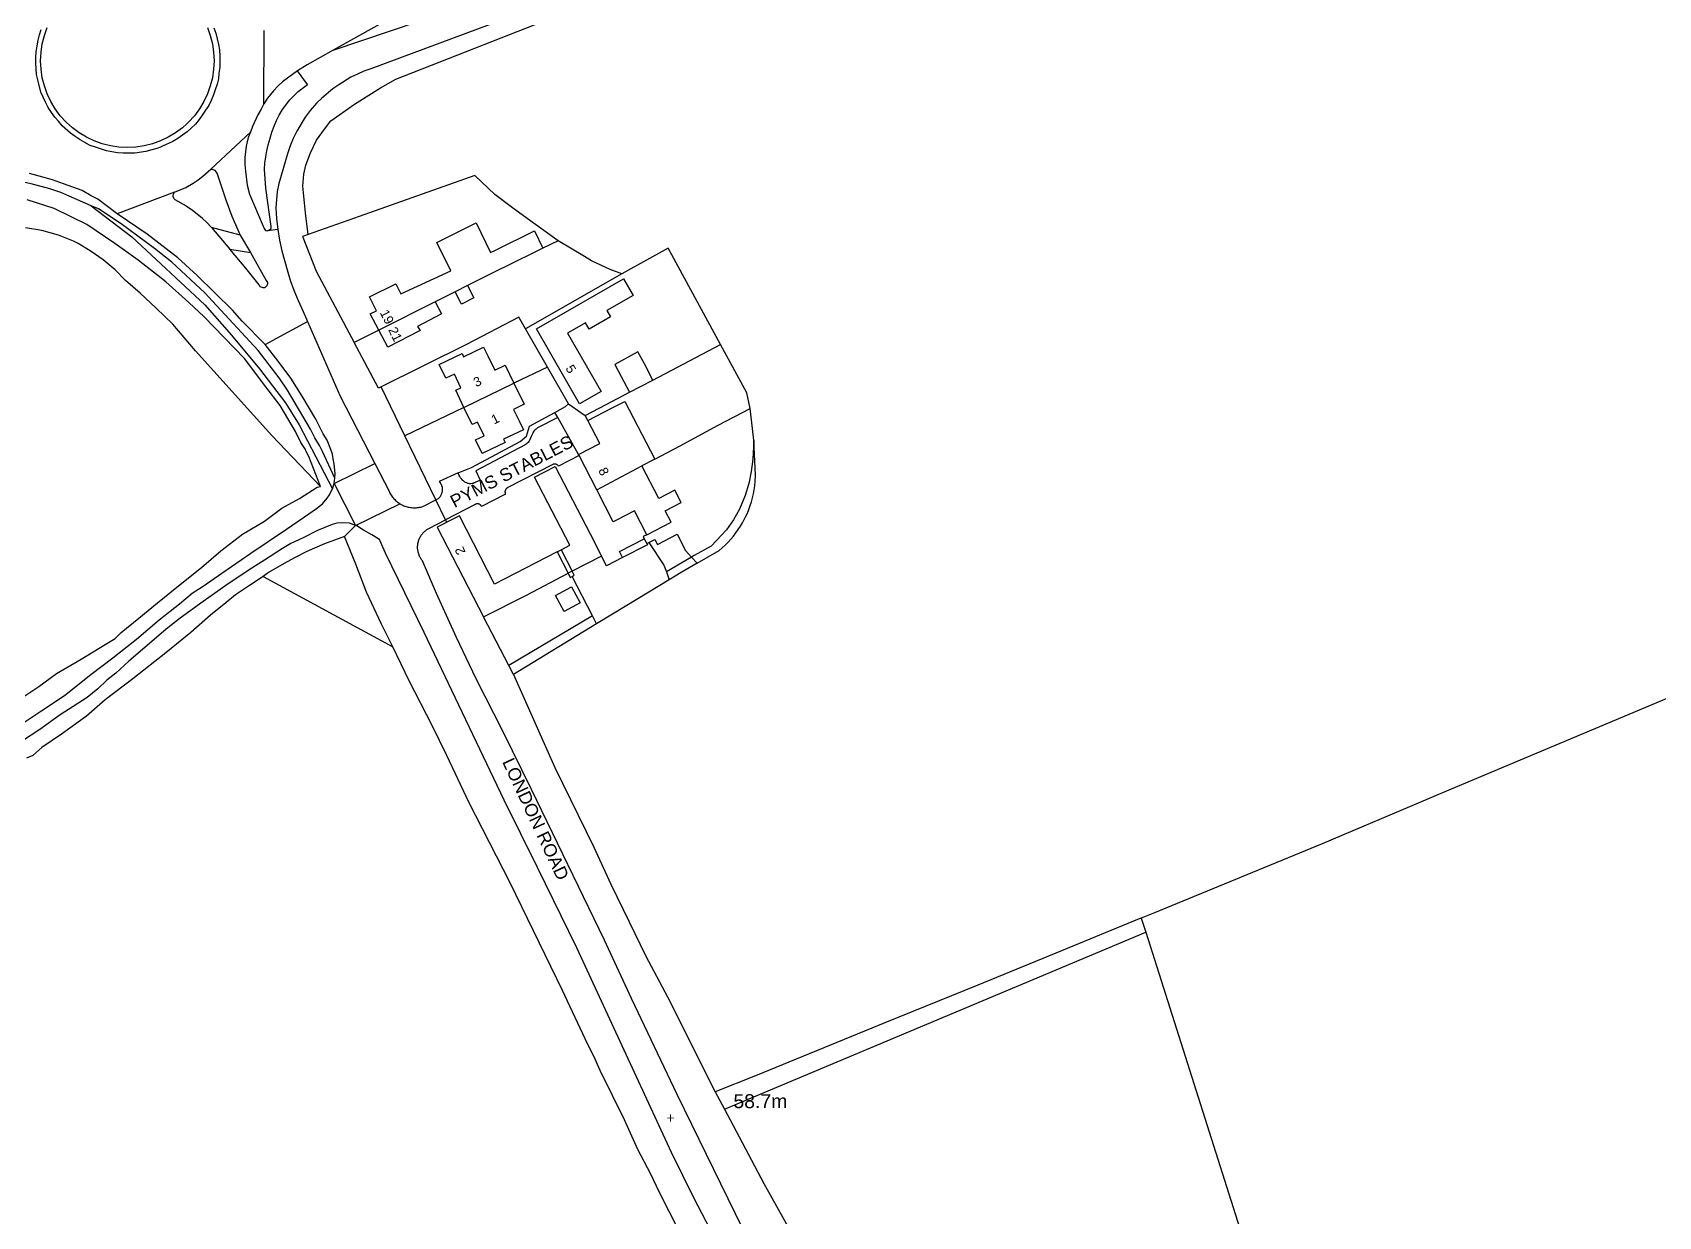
# Model space of a CAD drawing. Header units: millimetres. Extents: x 111502 to 977541, y 8702 to 1044108.
# Drawn here: x 974914.4 to 975265.7, y 478077.8 to 478333.6 of the extents above; entities that cross this region are included whole.
import ezdxf

# ---------------------------------------------------------------- set-up
doc = ezdxf.new("R2010")
doc.units = ezdxf.units.MM
doc.header["$LTSCALE"] = 0.25
doc.layers.add('X HVSS Site Background', color=8, linetype='Continuous')
doc.styles.add('OS Master Map$1$Standard', font='txt')

# ---------------------------------------------------------------- blocks, each defined once
blk = doc.blocks.new('OS Master Map$1$OSS15')
at = {"color": 8, "true_color": 0x707070, "const_width": 0.174, "flags": 128}
for points in [[(-0.775, 0), (0.775, 0)], [(0, -0.775), (0, 0.775)]]:
    blk.add_lwpolyline(points, dxfattribs=at)
blk = doc.blocks.new('OS MAP')
at = {"layer": 'X HVSS Site Background', "flags": 128}
for points in [[(488755.8, 242831.31), (488755.2, 242835.99), (488755.2, 242835.99), (488754.6, 242841.79), (488754.6, 242841.79), (488754.8, 242844.39), (488754.8, 242844.39), (488755.3, 242846.29), (488755.3, 242846.29), (488756.3, 242848.99), (488756.3, 242848.99), (488757.6, 242851.69), (488757.6, 242851.69), (488759.3, 242854.09), (488759.3, 242854.09), (488760.7, 242855.89), (488760.7, 242855.89), (488765.8, 242859.49), (488765.8, 242859.49), (488771.4, 242862.99), (488771.4, 242862.99), (488774.7, 242864.89), (488774.7, 242864.89), (488812.5, 242879.7)], [(488817.05, 242897.67), (488815.44, 242897.73), (488815.44, 242897.73), (488813.6, 242897.66), (488813.6, 242897.66), (488811.57, 242897.43), (488811.57, 242897.43), (488809.57, 242897.05), (488809.57, 242897.05), (488807.6, 242896.51), (488807.6, 242896.51), (488805.68, 242895.82), (488805.68, 242895.82), (488803.83, 242894.98), (488803.83, 242894.98), (488802.04, 242894), (488802.04, 242894), (488761.15, 242871.15)], [(488697.1, 242865.9), (488697, 242867.1), (488697, 242867.1), (488696.9, 242868.4), (488696.9, 242868.4), (488696.9, 242869.6), (488696.9, 242869.6), (488697, 242870.8), (488697, 242870.8), (488697.2, 242872.1), (488697.2, 242872.1), (488697.4, 242873.3), (488697.4, 242873.3), (488697.7, 242874.5), (488697.7, 242874.5), (488698.1, 242875.6)], [(488735.4, 242876), (488735.8, 242874.8), (488735.8, 242874.8), (488736.4, 242872.4), (488736.4, 242872.4), (488736.6, 242871.2), (488736.6, 242871.2), (488736.7, 242869.9), (488736.7, 242869.9), (488736.7, 242867.5), (488736.7, 242867.5), (488736.5, 242866.2), (488736.5, 242866.2), (488736.4, 242865), (488736.4, 242865), (488736.1, 242863.8), (488736.1, 242863.8), (488735.7, 242862.6), (488735.7, 242862.6), (488735.3, 242861.5), (488735.3, 242861.5), (488734.8, 242860.3), (488734.8, 242860.3), (488734.3, 242859.2), (488734.3, 242859.2), (488733.6, 242858.2), (488733.6, 242858.2), (488732.9, 242857.1), (488732.9, 242857.1), (488732.2, 242856.2), (488732.2, 242856.2), (488731.4, 242855.2), (488731.4, 242855.2), (488730.5, 242854.3), (488730.5, 242854.3), (488729.6, 242853.5), (488729.6, 242853.5), (488727.6, 242852.1), (488727.6, 242852.1), (488726.5, 242851.4), (488726.5, 242851.4), (488724.3, 242850.4), (488724.3, 242850.4), (488723.88, 242850.22), (488723.88, 242850.22), (488723.1, 242849.9), (488723.1, 242849.9), (488722, 242849.6), (488722, 242849.6), (488720.7, 242849.3), (488720.7, 242849.3), (488718.3, 242848.9), (488718.3, 242848.9), (488715.8, 242848.9), (488715.8, 242848.9), (488714.6, 242849), (488714.6, 242849), (488713.37, 242849.21), (488713.37, 242849.21), (488712.2, 242849.4), (488712.2, 242849.4), (488709.8, 242850.2), (488709.8, 242850.2), (488708.7, 242850.6), (488708.7, 242850.6), (488707.71, 242851.1), (488707.71, 242851.1), (488707.5, 242851.2), (488707.5, 242851.2), (488706.5, 242851.8), (488706.5, 242851.8), (488705.4, 242852.5), (488705.4, 242852.5), (488704.4, 242853.2), (488704.4, 242853.2), (488702.6, 242854.8), (488702.6, 242854.8), (488701.8, 242855.8), (488701.8, 242855.8), (488701, 242856.7), (488701, 242856.7), (488700.3, 242857.7), (488700.3, 242857.7), (488699.75, 242858.57), (488699.75, 242858.57), (488699.6, 242858.8), (488699.6, 242858.8), (488699, 242859.9), (488699, 242859.9), (488698, 242862.1), (488698, 242862.1), (488697.4, 242864.5), (488697.4, 242864.5), (488697.1, 242865.9)], [(488734.01, 242876.04), (488734.63, 242874.31), (488734.63, 242874.31), (488735.08, 242872.52), (488735.08, 242872.52), (488735.35, 242870.71), (488735.35, 242870.71), (488735.44, 242868.87), (488735.44, 242868.87), (488735.35, 242867.03), (488735.35, 242867.03), (488735.08, 242865.21), (488735.08, 242865.21), (488734.63, 242863.43), (488734.63, 242863.43), (488734.01, 242861.7), (488734.01, 242861.7), (488733.22, 242860.04), (488733.22, 242860.04), (488732.28, 242858.46), (488732.28, 242858.46), (488731.18, 242856.98), (488731.18, 242856.98), (488729.95, 242855.62), (488729.95, 242855.62), (488729.56, 242855.25), (488729.56, 242855.25), (488728.59, 242854.39), (488728.59, 242854.39), (488727.11, 242853.29), (488727.11, 242853.29), (488725.53, 242852.35), (488725.53, 242852.35), (488723.87, 242851.56), (488723.87, 242851.56), (488722.14, 242850.94), (488722.14, 242850.94), (488720.36, 242850.49), (488720.36, 242850.49), (488718.54, 242850.23), (488718.54, 242850.23), (488716.7, 242850.13), (488716.7, 242850.13), (488714.87, 242850.23), (488714.87, 242850.23), (488713.05, 242850.49), (488713.05, 242850.49), (488711.26, 242850.94), (488711.26, 242850.94), (488709.53, 242851.56), (488709.53, 242851.56), (488707.87, 242852.35), (488707.87, 242852.35), (488706.29, 242853.29), (488706.29, 242853.29), (488704.82, 242854.39), (488704.82, 242854.39), (488703.46, 242855.62), (488703.46, 242855.62), (488702.22, 242856.98), (488702.22, 242856.98), (488701.12, 242858.46), (488701.12, 242858.46), (488700.18, 242860.04), (488700.18, 242860.04), (488699.39, 242861.7), (488699.39, 242861.7), (488698.77, 242863.43), (488698.77, 242863.43), (488698.33, 242865.21), (488698.33, 242865.21), (488698.06, 242867.03), (488698.06, 242867.03), (488697.97, 242868.87), (488697.97, 242868.87), (488698.06, 242870.71), (488698.06, 242870.71), (488698.33, 242872.52), (488698.33, 242872.52), (488698.77, 242874.31), (488698.77, 242874.31), (488699.39, 242876.04)], [(488761.15, 242871.15), (488810.94, 242888.03)], [(488809.76, 242882.25), (488769.3, 242867.1), (488769.3, 242867.1), (488767.8, 242866.6), (488767.8, 242866.6), (488766.4, 242866), (488766.4, 242866), (488765, 242865.3), (488765, 242865.3), (488762.4, 242863.7), (488762.4, 242863.7), (488761.1, 242862.8), (488761.1, 242862.8), (488758.7, 242860.8), (488758.7, 242860.8), (488757.6, 242859.7), (488757.6, 242859.7), (488756.2, 242858.1), (488756.2, 242858.1), (488755.1, 242856.7), (488755.1, 242856.7), (488753.3, 242853.7), (488753.3, 242853.7), (488752.5, 242852.1), (488752.5, 242852.1), (488751.9, 242850.5), (488751.9, 242850.5), (488751.3, 242848.8), (488751.3, 242848.8), (488749.44, 242842.39), (488749.44, 242842.39), (488749.07, 242840.66), (488749.07, 242840.66), (488748.8, 242837.09), (488748.8, 242837.09), (488748.9, 242834.79), (488748.9, 242834.79), (488749.2, 242832.39)], [(488746.2, 242859.6), (488746.26, 242875.42)], [(488761.15, 242871.15), (488755.52, 242868.01), (488755.52, 242868.01), (488753.5, 242866.7)], [(488753.5, 242866.7), (488750.2, 242864.3), (488750.2, 242864.3), (488749.2, 242863.4), (488749.2, 242863.4), (488748.3, 242862.4), (488748.3, 242862.4), (488747, 242860.8), (488747, 242860.8), (488746.2, 242859.6)], [(488746.98, 242832.12), (488747.51, 242832.39), (488747.51, 242832.39), (488747.71, 242832.59), (488747.71, 242832.59), (488747.81, 242832.79), (488747.81, 242832.79), (488747.81, 242833.09), (488747.81, 242833.09), (488746.63, 242841.35), (488746.63, 242841.35), (488746.32, 242845.43), (488746.32, 242845.43), (488746.44, 242846.74), (488746.44, 242846.74), (488746.64, 242848.14), (488746.64, 242848.14), (488746.84, 242849.44), (488746.84, 242849.44), (488747.14, 242850.74), (488747.14, 242850.74), (488747.54, 242852.14), (488747.54, 242852.14), (488747.94, 242853.44), (488747.94, 242853.44), (488748.44, 242854.74), (488748.44, 242854.74), (488748.94, 242855.94), (488748.94, 242855.94), (488749.54, 242857.14), (488749.54, 242857.14), (488750.24, 242858.34), (488750.24, 242858.34), (488751.84, 242860.44), (488751.84, 242860.44), (488753.64, 242862.24), (488753.64, 242862.24), (488755.64, 242863.74), (488755.64, 242863.74), (488753.5, 242866.7)], [(488746.2, 242859.6), (488745.6, 242858.4), (488745.6, 242858.4), (488744.9, 242857.2), (488744.9, 242857.2), (488743.77, 242854.68), (488743.77, 242854.68), (488743.28, 242853.42)], [(488734.71, 242845.42), (488743.28, 242853.42)], [(488743.28, 242853.42), (488742.83, 242852.31), (488742.83, 242852.31), (488742.4, 242850.4), (488742.4, 242850.4), (488742.1, 242847.99), (488742.1, 242847.99), (488742.1, 242846.49), (488742.1, 242846.49), (488742.2, 242844.99), (488742.2, 242844.99), (488742.6, 242841.99), (488742.6, 242841.99), (488743.1, 242840.09), (488743.1, 242840.09), (488746.28, 242832.62), (488746.28, 242832.62), (488746.38, 242832.42), (488746.38, 242832.42), (488746.58, 242832.22), (488746.58, 242832.22), (488746.98, 242832.12)], [(488726.91, 242840.52), (488729.31, 242841.52), (488729.31, 242841.52), (488730.91, 242842.42), (488730.91, 242842.42), (488732.01, 242843.12), (488732.01, 242843.12), (488733.01, 242843.92), (488733.01, 242843.92), (488734.71, 242845.42)], [(488734.71, 242845.42), (488735.01, 242845.42), (488735.01, 242845.42), (488735.51, 242845.22), (488735.51, 242845.22), (488735.91, 242844.82), (488735.91, 242844.82), (488736.11, 242844.42), (488736.11, 242844.42), (488738.01, 242838.82), (488738.01, 242838.82), (488739.31, 242835.32), (488739.31, 242835.32), (488741.11, 242831.22)], [(488708.9, 242837.57), (488702.33, 242840.42), (488702.33, 242840.42), (488699.93, 242841.22), (488699.93, 242841.22), (488695.93, 242842.32), (488695.93, 242842.32), (488690.03, 242843.52), (488690.03, 242843.52), (488686.33, 242844.02)], [(488714.53, 242835.81), (488710.31, 242838.97), (488710.31, 242838.97), (488708.88, 242839.66), (488708.88, 242839.66), (488706.93, 242840.82), (488706.93, 242840.82), (488702.93, 242842.32), (488702.93, 242842.32), (488700.53, 242843.12), (488700.53, 242843.12), (488695.53, 242844.52)], [(488809.8, 242829.99), (488803.1, 242834.79), (488803.1, 242834.79), (488799.6, 242837.29), (488799.6, 242837.29), (488796.1, 242839.99), (488796.1, 242839.99), (488791.8, 242844.09), (488791.8, 242844.09), (488766.76, 242835.21), (488766.76, 242835.21), (488755.8, 242831.31)], [(488758.46, 242776.89), (488755.9, 242783.4), (488755.9, 242783.4), (488755.3, 242784.6), (488755.3, 242784.6), (488755.2, 242784.9), (488755.2, 242784.9), (488754.2, 242786.4), (488754.2, 242786.4), (488753, 242788.8), (488753, 242788.8), (488749.7, 242794.4), (488749.7, 242794.4), (488746.63, 242798.42), (488746.63, 242798.42), (488742.01, 242804.53), (488742.01, 242804.53), (488733.32, 242813.53), (488733.32, 242813.53), (488729.99, 242816.66), (488729.99, 242816.66), (488725.03, 242821.12), (488725.03, 242821.12), (488719.06, 242825.81), (488719.06, 242825.81), (488714.03, 242829.37), (488714.03, 242829.37), (488707.93, 242833.5), (488707.93, 242833.5), (488700.91, 242836.96), (488700.91, 242836.96), (488695.06, 242838.84)], [(488726.91, 242840.52), (488714.53, 242835.81)], [(488734.91, 242832.82), (488733.91, 242833.92), (488733.91, 242833.92), (488732.91, 242834.82), (488732.91, 242834.82), (488730.71, 242836.62), (488730.71, 242836.62), (488729.51, 242837.42), (488729.51, 242837.42), (488729.46, 242837.45), (488729.46, 242837.45), (488727.01, 242838.82), (488727.01, 242838.82), (488726.81, 242839.02), (488726.81, 242839.02), (488726.71, 242839.22), (488726.71, 242839.22), (488726.61, 242839.52), (488726.61, 242839.52), (488726.61, 242839.92), (488726.61, 242839.92), (488726.71, 242840.22), (488726.71, 242840.22), (488726.91, 242840.52)], [(488708.9, 242837.57), (488717.67, 242830.86), (488717.67, 242830.86), (488733.45, 242816.13), (488733.45, 242816.13), (488739.17, 242809.63), (488739.17, 242809.63), (488745.23, 242802.35), (488745.23, 242802.35), (488750.87, 242794.99), (488750.87, 242794.99), (488753.81, 242790.22), (488753.81, 242790.22), (488761, 242776.4)], [(488761.5, 242778.69), (488758.9, 242784.49), (488758.9, 242784.49), (488758.2, 242785.79), (488758.2, 242785.79), (488757.2, 242787.39), (488757.2, 242787.39), (488756.3, 242789.29), (488756.3, 242789.29), (488751.3, 242797.69), (488751.3, 242797.69), (488749.5, 242800.39), (488749.5, 242800.39), (488745, 242806.29), (488745, 242806.29), (488735.11, 242816.92), (488735.11, 242816.92), (488733.41, 242818.72), (488733.41, 242818.72), (488726.34, 242825.34), (488726.34, 242825.34), (488722.54, 242828.34), (488722.54, 242828.34), (488720.64, 242829.74), (488720.64, 242829.74), (488715.4, 242833.65), (488715.4, 242833.65), (488710.45, 242836.9), (488710.45, 242836.9), (488708.9, 242837.57)], [(488746.5, 242807.59), (488741.51, 242812.62), (488741.51, 242812.62), (488739.41, 242815.02), (488739.41, 242815.02), (488731.77, 242822.48), (488731.77, 242822.48), (488727.63, 242826.28), (488727.63, 242826.28), (488720.99, 242831.43), (488720.99, 242831.43), (488714.53, 242835.81)], [(488758.46, 242776.89), (488747.9, 242787.9), (488747.9, 242787.9), (488731.4, 242806.2), (488731.4, 242806.2), (488726.5, 242812), (488726.5, 242812), (488722.9, 242815.4), (488722.9, 242815.4), (488719.5, 242818.7), (488719.5, 242818.7), (488716.3, 242821.4), (488716.3, 242821.4), (488714.1, 242823.7), (488714.1, 242823.7), (488711.5, 242825.9), (488711.5, 242825.9), (488708.9, 242827.7), (488708.9, 242827.7), (488706.1, 242829.4), (488706.1, 242829.4), (488705.1, 242829.9), (488705.1, 242829.9), (488701.8, 242831.2), (488701.8, 242831.2), (488698.2, 242832.2), (488698.2, 242832.2), (488694.7, 242832.8)], [(488734.91, 242832.82), (488738.87, 242828.19)], [(488741.11, 242831.22), (488734.91, 242832.82)], [(488741.11, 242831.22), (488743.34, 242827.43)], [(488749.2, 242832.39), (488746.98, 242832.12)], [(488749.2, 242832.39), (488749.6, 242830.09), (488749.6, 242830.09), (488750.1, 242827.79), (488750.1, 242827.79), (488751.2, 242823.69), (488751.2, 242823.69), (488751.9, 242821.49), (488751.9, 242821.49), (488752.7, 242819.29), (488752.7, 242819.29), (488753.6, 242817.09), (488753.6, 242817.09), (488754.7, 242814.69), (488754.7, 242814.69), (488755.42, 242813.04), (488755.42, 242813.04), (488755.62, 242812.58)], [(488755.8, 242831.31), (488754.57, 242830.88), (488754.57, 242830.88), (488754.6, 242830.79), (488754.6, 242830.79), (488757.5, 242823.39), (488757.5, 242823.39), (488765.7, 242808.03)], [(488771.04, 242810.71), (488769.2, 242814.19), (488769.2, 242814.19), (488770.51, 242814.89), (488770.51, 242814.89), (488769.01, 242817.87), (488769.01, 242817.87), (488774.68, 242820.71), (488774.68, 242820.71), (488775.76, 242818.52), (488775.76, 242818.52), (488786.59, 242823.5), (488786.59, 242823.5), (488783.56, 242829.64), (488783.56, 242829.64), (488792.05, 242833.83), (488792.05, 242833.83), (488795.19, 242827.47), (488795.19, 242827.47), (488796.22, 242827.98), (488796.22, 242827.98), (488804.65, 242832.13), (488804.65, 242832.13), (488806.5, 242828.37)], [(488738.87, 242828.19), (488743.34, 242827.43)], [(488743.34, 242827.43), (488746.72, 242821.38), (488746.72, 242821.38), (488746.95, 242820.99), (488746.95, 242820.99), (488746.97, 242820.69), (488746.97, 242820.69), (488746.81, 242820.28), (488746.81, 242820.28), (488746.53, 242819.96), (488746.53, 242819.96), (488746.34, 242819.84), (488746.34, 242819.84), (488746.04, 242819.82), (488746.04, 242819.82), (488745.42, 242820.07), (488745.42, 242820.07), (488745.19, 242820.45), (488745.19, 242820.45), (488742.3, 242824.04), (488742.3, 242824.04), (488738.87, 242828.19)], [(488806.5, 242828.37), (488798.07, 242824.22), (488798.07, 242824.22), (488797.28, 242823.83), (488797.28, 242823.83), (488790.17, 242820.32)], [(488809.8, 242829.99), (488806.5, 242828.37)], [(488823.53, 242822.84), (488821, 242823.79), (488821, 242823.79), (488817, 242825.69), (488817, 242825.69), (488815.45, 242826.62), (488815.45, 242826.62), (488809.8, 242829.99)], [(488844.89, 242807.57), (488834.32, 242826.94), (488834.32, 242826.94), (488833.54, 242828.38), (488833.54, 242828.38), (488823.53, 242822.84)], [(488823.53, 242822.84), (488802.76, 242810.96)], [(488814.41, 242794.77), (488805.12, 242810.95), (488805.12, 242810.95), (488823.93, 242821.75), (488823.93, 242821.75), (488825.99, 242818.16), (488825.99, 242818.16), (488820.31, 242814.9), (488820.31, 242814.9), (488821.08, 242813.57), (488821.08, 242813.57), (488816.48, 242810.93), (488816.48, 242810.93), (488815.71, 242812.26), (488815.71, 242812.26), (488811.84, 242810.04), (488811.84, 242810.04), (488819.07, 242797.45), (488819.07, 242797.45), (488814.41, 242794.77)], [(488787.52, 242818.99), (488783.18, 242816.81)], [(488790.17, 242820.32), (488791.6, 242817.69), (488791.6, 242817.69), (488788.9, 242816.29), (488788.9, 242816.29), (488787.52, 242818.99)], [(488790.17, 242820.32), (488787.52, 242818.99)], [(488783.18, 242816.81), (488784.6, 242814.19), (488784.6, 242814.19), (488779.4, 242811.49), (488779.4, 242811.49), (488780, 242810.59), (488780, 242810.59), (488773, 242806.99), (488773, 242806.99), (488771.04, 242810.71)], [(488783.18, 242816.81), (488771.04, 242810.71)], [(488802.76, 242810.96), (488801.32, 242813.47), (488801.32, 242813.47), (488789.97, 242807.55), (488789.97, 242807.55), (488771.53, 242798.42)], [(488746.5, 242807.59), (488755.62, 242812.58)], [(488755.62, 242812.58), (488762.7, 242796.39), (488762.7, 242796.39), (488770.16, 242781.88)], [(488771.04, 242810.71), (488765.7, 242808.03)], [(488807.5, 242802.7), (488802.76, 242810.96)], [(488761.5, 242778.69), (488761.6, 242779.69), (488761.6, 242779.69), (488761.4, 242781.79), (488761.4, 242781.79), (488761.2, 242782.89), (488761.2, 242782.89), (488761, 242783.89), (488761, 242783.89), (488760.7, 242784.89), (488760.7, 242784.89), (488759.9, 242786.89), (488759.9, 242786.89), (488759, 242788.29), (488759, 242788.29), (488757.4, 242791.49), (488757.4, 242791.49), (488754.5, 242796.39), (488754.5, 242796.39), (488752, 242800.29), (488752, 242800.29), (488749.3, 242803.99), (488749.3, 242803.99), (488746.5, 242807.59)], [(488771.53, 242798.42), (488770.98, 242798.15), (488770.98, 242798.15), (488770.96, 242798.18), (488770.96, 242798.18), (488765.7, 242808.03)], [(488789.44, 242794), (488787.65, 242797.71), (488787.65, 242797.71), (488788.78, 242798.25), (488788.78, 242798.25), (488787.37, 242801.19), (488787.37, 242801.19), (488785.52, 242800.3), (488785.52, 242800.3), (488784.08, 242803.29), (488784.08, 242803.29), (488789.02, 242805.67), (488789.02, 242805.67), (488789.37, 242804.95), (488789.37, 242804.95), (488793.67, 242807.02), (488793.67, 242807.02), (488794.59, 242805.11), (488794.59, 242805.11), (488796.08, 242802.02), (488796.08, 242802.02), (488798.34, 242803.12), (488798.34, 242803.12), (488800.23, 242799.2)], [(488830.25, 242799.91), (488844.89, 242807.57)], [(488851.25, 242793.79), (488850.59, 242797.12), (488850.59, 242797.12), (488844.89, 242807.57)], [(488830.25, 242799.91), (488828.41, 242803.42), (488828.41, 242803.42), (488827.02, 242805.99), (488827.02, 242805.99), (488822.03, 242803.27), (488822.03, 242803.27), (488823.42, 242800.7), (488823.42, 242800.7), (488825.22, 242797.28)], [(488807.5, 242802.7), (488800.23, 242799.2)], [(488812.05, 242794.78), (488807.5, 242802.7)], [(488825.22, 242797.28), (488830.25, 242799.91)], [(488776.67, 242787.85), (488771.53, 242798.42)], [(488800.23, 242799.2), (488802.41, 242794.66), (488802.41, 242794.66), (488800.15, 242793.57), (488800.15, 242793.57), (488801.34, 242791.09), (488801.34, 242791.09), (488802.27, 242789.18), (488802.27, 242789.18), (488797.96, 242787.11), (488797.96, 242787.11), (488798.31, 242786.39), (488798.31, 242786.39), (488793.37, 242784.01), (488793.37, 242784.01), (488791.92, 242787), (488791.92, 242787), (488793.77, 242787.89), (488793.77, 242787.89), (488792.35, 242790.83), (488792.35, 242790.83), (488791.22, 242790.29), (488791.22, 242790.29), (488789.44, 242794)], [(488789.44, 242794), (488800.23, 242799.2)], [(488815.65, 242792.28), (488820.13, 242794.62), (488820.13, 242794.62), (488825.22, 242797.28)], [(488789.44, 242794), (488776.67, 242787.85)], [(488791.04, 242781.04), (488801.56, 242786.63), (488801.56, 242786.63), (488802.92, 242787.81), (488802.92, 242787.81), (488803.59, 242789.94), (488803.59, 242789.94), (488809.08, 242792.9)], [(488809.08, 242792.9), (488811.41, 242794.16), (488811.41, 242794.16), (488812.05, 242794.78)], [(488809.73, 242791.8), (488809.08, 242792.9)], [(488812.05, 242794.78), (488814.72, 242792.93), (488814.72, 242792.93), (488815.65, 242792.28)], [(488816.22, 242791.17), (488815.65, 242792.28)], [(488816.22, 242791.17), (488821.46, 242793.87), (488821.46, 242793.87), (488824.23, 242795.3), (488824.23, 242795.3), (488830.66, 242782.85), (488830.66, 242782.85), (488830.67, 242782.82)], [(488830.67, 242782.82), (488835.98, 242785.63), (488835.98, 242785.63), (488844.36, 242790.13), (488844.36, 242790.13), (488851.25, 242793.79)], [(488852.05, 242786.88), (488852.01, 242787.54), (488852.01, 242787.54), (488851.25, 242793.79)], [(488809.73, 242791.8), (488805.33, 242789.56), (488805.33, 242789.56), (488805.01, 242789.33), (488805.01, 242789.33), (488804.81, 242789.15), (488804.81, 242789.15), (488804.63, 242788.95), (488804.63, 242788.95), (488804.55, 242788.85), (488804.55, 242788.85), (488804.39, 242788.63), (488804.39, 242788.63), (488804.28, 242788.44), (488804.28, 242788.44), (488804.22, 242788.32), (488804.22, 242788.32), (488803.97, 242787.7), (488803.97, 242787.7), (488803.53, 242786.72), (488803.53, 242786.72), (488803.44, 242786.6), (488803.44, 242786.6), (488803.28, 242786.42), (488803.28, 242786.42), (488803.12, 242786.26), (488803.12, 242786.26), (488803.03, 242786.18), (488803.03, 242786.18), (488802.85, 242786.04), (488802.85, 242786.04), (488802.65, 242785.92), (488802.65, 242785.92), (488791.97, 242780.28), (488791.97, 242780.28), (488792.95, 242778.25), (488792.95, 242778.25), (488791.84, 242777.76), (488791.84, 242777.76), (488791.76, 242777.72), (488791.76, 242777.72), (488791.67, 242777.68), (488791.67, 242777.68), (488791.4, 242777.59), (488791.4, 242777.59), (488791.22, 242777.55), (488791.22, 242777.55), (488790.94, 242777.52), (488790.94, 242777.52), (488790.66, 242777.52), (488790.66, 242777.52), (488790.43, 242777.55), (488790.43, 242777.55), (488790.29, 242777.58), (488790.29, 242777.58), (488790.16, 242777.62), (488790.16, 242777.62), (488790.02, 242777.68), (488790.02, 242777.68), (488789.77, 242777.81), (488789.77, 242777.81), (488789.65, 242777.88), (488789.65, 242777.88), (488789.42, 242778.05), (488789.42, 242778.05), (488789.31, 242778.15), (488789.31, 242778.15), (488789.2, 242778.24), (488789.2, 242778.24), (488788.96, 242778.48), (488788.96, 242778.48), (488788.87, 242778.59), (488788.87, 242778.59), (488788.77, 242778.7), (488788.77, 242778.7), (488788.69, 242778.81), (488788.69, 242778.81), (488788.53, 242779.05), (488788.53, 242779.05), (488788.39, 242779.3), (488788.39, 242779.3), (488788.33, 242779.43), (488788.33, 242779.43), (488788.18, 242779.85)], [(488814.16, 242783.85), (488809.73, 242791.8)], [(488814.16, 242783.85), (488818.77, 242786.23), (488818.77, 242786.23), (488816.22, 242791.17)], [(488783.38, 242774.03), (488776.67, 242787.85)], [(488852.05, 242786.88), (488851.86, 242782.78), (488851.86, 242782.78), (488851.49, 242780.14), (488851.49, 242780.14), (488850.96, 242777.53), (488850.96, 242777.53), (488850.21, 242774.98), (488850.21, 242774.98), (488848.98, 242772.03), (488848.98, 242772.03), (488847.67, 242769.72), (488847.67, 242769.72), (488846.14, 242767.54), (488846.14, 242767.54), (488842.85, 242764.01), (488842.85, 242764.01), (488839.18, 242762.01), (488839.18, 242762.01), (488838.61, 242761.68)], [(488839.84, 242760.33), (488844.57, 242763.06), (488844.57, 242763.06), (488845.24, 242763.63), (488845.24, 242763.63), (488845.88, 242764.23), (488845.88, 242764.23), (488846.5, 242764.86), (488846.5, 242764.86), (488847.09, 242765.51), (488847.09, 242765.51), (488847.66, 242766.18), (488847.66, 242766.18), (488848.2, 242766.87), (488848.2, 242766.87), (488848.71, 242767.59), (488848.71, 242767.59), (488849.19, 242768.33), (488849.19, 242768.33), (488849.64, 242769.08), (488849.64, 242769.08), (488850.3, 242770.34), (488850.3, 242770.34), (488850.67, 242771.14), (488850.67, 242771.14), (488851, 242771.95), (488851, 242771.95), (488851.3, 242772.78), (488851.3, 242772.78), (488851.57, 242773.62), (488851.57, 242773.62), (488851.8, 242774.47), (488851.8, 242774.47), (488852, 242775.32), (488852, 242775.32), (488852.16, 242776.19), (488852.16, 242776.19), (488852.29, 242777.06), (488852.29, 242777.06), (488852.39, 242777.93), (488852.39, 242777.93), (488852.46, 242779.34), (488852.46, 242779.34), (488852.05, 242786.88)], [(488761.4, 242777.59), (488770.16, 242781.88)], [(488770.16, 242781.88), (488773.24, 242775.89), (488773.24, 242775.89), (488773.34, 242775.67), (488773.34, 242775.67), (488773.45, 242775.45), (488773.45, 242775.45), (488773.58, 242775.24), (488773.58, 242775.24), (488773.71, 242775.03), (488773.71, 242775.03), (488773.84, 242774.83), (488773.84, 242774.83), (488773.99, 242774.63), (488773.99, 242774.63), (488774.15, 242774.44), (488774.15, 242774.44), (488774.31, 242774.25), (488774.31, 242774.25), (488774.48, 242774.08), (488774.48, 242774.08), (488774.65, 242773.91), (488774.65, 242773.91), (488774.84, 242773.74), (488774.84, 242773.74), (488775.03, 242773.59), (488775.03, 242773.59), (488775.22, 242773.44), (488775.22, 242773.44), (488775.42, 242773.3), (488775.42, 242773.3), (488775.61, 242773.18)], [(488814.3, 242783.58), (488809.89, 242781.3), (488809.89, 242781.3), (488809.84, 242781.37), (488809.84, 242781.37), (488809.71, 242781.5), (488809.71, 242781.5), (488809.67, 242781.53), (488809.67, 242781.53), (488809.63, 242781.55), (488809.63, 242781.55), (488809.59, 242781.58), (488809.59, 242781.58), (488809.56, 242781.6), (488809.56, 242781.6), (488809.52, 242781.62), (488809.52, 242781.62), (488809.47, 242781.65), (488809.47, 242781.65), (488809.43, 242781.66), (488809.43, 242781.66), (488809.35, 242781.7), (488809.35, 242781.7), (488809.3, 242781.71), (488809.3, 242781.71), (488809.26, 242781.72), (488809.26, 242781.72), (488809.16, 242781.74), (488809.16, 242781.74), (488809.11, 242781.74), (488809.11, 242781.74), (488809.07, 242781.75), (488809.07, 242781.75), (488808.97, 242781.75), (488808.97, 242781.75), (488808.93, 242781.74), (488808.93, 242781.74), (488808.88, 242781.74), (488808.88, 242781.74), (488808.84, 242781.73), (488808.84, 242781.73), (488808.79, 242781.72), (488808.79, 242781.72), (488808.75, 242781.71), (488808.75, 242781.71), (488808.7, 242781.7), (488808.7, 242781.7), (488808.66, 242781.69), (488808.66, 242781.69), (488808.61, 242781.67), (488808.61, 242781.67), (488798.77, 242776.59), (488798.77, 242776.59), (488798.74, 242776.56), (488798.74, 242776.56), (488798.7, 242776.53), (488798.7, 242776.53), (488798.67, 242776.51), (488798.67, 242776.51), (488798.63, 242776.48), (488798.63, 242776.48), (488798.6, 242776.45), (488798.6, 242776.45), (488798.57, 242776.41), (488798.57, 242776.41), (488798.51, 242776.35), (488798.51, 242776.35), (488798.49, 242776.31), (488798.49, 242776.31), (488798.46, 242776.27), (488798.46, 242776.27), (488798.44, 242776.24), (488798.44, 242776.24), (488798.38, 242776.12), (488798.38, 242776.12), (488798.35, 242776.04), (488798.35, 242776.04), (488798.34, 242776), (488798.34, 242776), (488798.33, 242775.95), (488798.33, 242775.95), (488798.31, 242775.87), (488798.31, 242775.87), (488798.3, 242775.82), (488798.3, 242775.82), (488798.3, 242775.65), (488798.3, 242775.65), (488798.31, 242775.6), (488798.31, 242775.6), (488798.31, 242775.56), (488798.31, 242775.56), (488798.32, 242775.52), (488798.32, 242775.52), (488798.33, 242775.47), (488798.33, 242775.47), (488798.35, 242775.39), (488798.35, 242775.39), (488798.37, 242775.35), (488798.37, 242775.35), (488798.4, 242775.27), (488798.4, 242775.27), (488793.24, 242772.6), (488793.24, 242772.6), (488793.2, 242772.68), (488793.2, 242772.68), (488793.18, 242772.71), (488793.18, 242772.71), (488793.15, 242772.75), (488793.15, 242772.75), (488793.13, 242772.78), (488793.13, 242772.78), (488793.1, 242772.81), (488793.1, 242772.81), (488793.07, 242772.85), (488793.07, 242772.85), (488793.04, 242772.88), (488793.04, 242772.88), (488793.01, 242772.9), (488793.01, 242772.9), (488792.98, 242772.93), (488792.98, 242772.93), (488792.94, 242772.96), (488792.94, 242772.96), (488792.91, 242772.98), (488792.91, 242772.98), (488792.87, 242773.01), (488792.87, 242773.01), (488792.84, 242773.03), (488792.84, 242773.03), (488792.76, 242773.07), (488792.76, 242773.07), (488792.69, 242773.1), (488792.69, 242773.1), (488792.65, 242773.11), (488792.65, 242773.11), (488792.61, 242773.13), (488792.61, 242773.13), (488792.57, 242773.14), (488792.57, 242773.14), (488792.53, 242773.14), (488792.53, 242773.14), (488792.48, 242773.15), (488792.48, 242773.15), (488792.44, 242773.16), (488792.44, 242773.16), (488792.27, 242773.16), (488792.27, 242773.16), (488792.23, 242773.15), (488792.23, 242773.15), (488792.19, 242773.15), (488792.19, 242773.15), (488792.14, 242773.14), (488792.14, 242773.14), (488792.02, 242773.11), (488792.02, 242773.11), (488791.94, 242773.07), (488791.94, 242773.07), (488791.87, 242773.04), (488791.87, 242773.04), (488785.47, 242769.72)], [(488814.3, 242783.58), (488814.16, 242783.85)], [(488818.11, 242776.19), (488814.3, 242783.58)], [(488830.67, 242782.82), (488827.9, 242781.39)], [(489375.8, 242782.87), (489367.48, 242781.91), (489367.48, 242781.91), (489331.38, 242778.01), (489331.38, 242778.01), (489250.11, 242768.51), (489250.11, 242768.51), (489183.91, 242760.41), (489183.91, 242760.41), (489093.54, 242749.71), (489093.54, 242749.71), (489000, 242710.36), (489000, 242710.36), (488997.96, 242709.49), (488997.96, 242709.49), (488974.86, 242699.69), (488974.86, 242699.69), (488938.62, 242684.82), (488938.62, 242684.82), (488935.78, 242683.67)], [(488761.4, 242777.59), (488761.5, 242778.69)], [(488788.18, 242779.85), (488784.08, 242777.98), (488784.08, 242777.98), (488784.15, 242777.9), (488784.15, 242777.9), (488784.28, 242777.73), (488784.28, 242777.73), (488784.34, 242777.63), (488784.34, 242777.63), (488784.4, 242777.54), (488784.4, 242777.54), (488784.45, 242777.45), (488784.45, 242777.45), (488784.55, 242777.25), (488784.55, 242777.25), (488784.59, 242777.15), (488784.59, 242777.15), (488784.69, 242776.8), (488784.69, 242776.8), (488784.73, 242776.59), (488784.73, 242776.59), (488784.75, 242776.37), (488784.75, 242776.37), (488784.75, 242776.15), (488784.75, 242776.15), (488784.73, 242775.94), (488784.73, 242775.94), (488784.67, 242775.62), (488784.67, 242775.62), (488784.61, 242775.41), (488784.61, 242775.41), (488784.53, 242775.21), (488784.53, 242775.21), (488784.38, 242774.91), (488784.38, 242774.91), (488784.33, 242774.82), (488784.33, 242774.82), (488784.27, 242774.73), (488784.27, 242774.73), (488784.2, 242774.64), (488784.2, 242774.64), (488783.99, 242774.4), (488783.99, 242774.4), (488783.85, 242774.27), (488783.85, 242774.27), (488783.38, 242774.03)], [(488788.18, 242779.85), (488791.04, 242781.04)], [(488810.43, 242763.25), (488812.3, 242764.21), (488812.3, 242764.21), (488804.69, 242778.96), (488804.69, 242778.96), (488809.13, 242781.25), (488809.13, 242781.25), (488816.67, 242766.68), (488816.67, 242766.68), (488819.15, 242761.89)], [(488818.11, 242776.19), (488827.9, 242781.39)], [(488828.95, 242766.49), (488834.19, 242769.19), (488834.19, 242769.19), (488832.93, 242771.64), (488832.93, 242771.64), (488836.38, 242773.42), (488836.38, 242773.42), (488834.98, 242776.13), (488834.98, 242776.13), (488831.53, 242774.35), (488831.53, 242774.35), (488827.9, 242781.39)], [(488692.8, 242724.9), (488698.2, 242728.5), (488698.2, 242728.5), (488703.1, 242731.8), (488703.1, 242731.8), (488708.8, 242736.3), (488708.8, 242736.3), (488713.6, 242739.9), (488713.6, 242739.9), (488718.7, 242743.9), (488718.7, 242743.9), (488723.6, 242748.1), (488723.6, 242748.1), (488728, 242751.6), (488728, 242751.6), (488730.7, 242753.9), (488730.7, 242753.9), (488733.1, 242755.4), (488733.1, 242755.4), (488737.1, 242758.2), (488737.1, 242758.2), (488743.4, 242762.5), (488743.4, 242762.5), (488751.1, 242767.7), (488751.1, 242767.7), (488755.9, 242770.99), (488755.9, 242770.99), (488757.6, 242772.19), (488757.6, 242772.19), (488758.2, 242772.69), (488758.2, 242772.69), (488758.9, 242773.19), (488758.9, 242773.19), (488759.9, 242774.39), (488759.9, 242774.39), (488760.4, 242775.09), (488760.4, 242775.09), (488760.7, 242775.79), (488760.7, 242775.79), (488761, 242776.4)], [(488693.5, 242731), (488697.6, 242733.7), (488697.6, 242733.7), (488701.4, 242736.5), (488701.4, 242736.5), (488706.7, 242739.6), (488706.7, 242739.6), (488711.9, 242742.8), (488711.9, 242742.8), (488714.1, 242744.1), (488714.1, 242744.1), (488715.4, 242745.4), (488715.4, 242745.4), (488719.2, 242748.5), (488719.2, 242748.5), (488723.2, 242751.8), (488723.2, 242751.8), (488727.4, 242755.2), (488727.4, 242755.2), (488732.7, 242759.4), (488732.7, 242759.4), (488736.9, 242763), (488736.9, 242763), (488741.6, 242766.6), (488741.6, 242766.6), (488746.3, 242769.4), (488746.3, 242769.4), (488750.1, 242772.2), (488750.1, 242772.2), (488753.9, 242774.3), (488753.9, 242774.3), (488757.7, 242776.8), (488757.7, 242776.8), (488758.46, 242776.89)], [(488761, 242776.4), (488761.1, 242776.59), (488761.1, 242776.59), (488761.4, 242777.59)], [(488761.4, 242777.59), (488766.03, 242768.49)], [(488828.95, 242766.49), (488826.29, 242771.65), (488826.29, 242771.65), (488822.36, 242769.62), (488822.36, 242769.62), (488821.68, 242769.27), (488821.68, 242769.27), (488818.11, 242776.19)], [(488766.03, 242768.49), (488775.61, 242773.18)], [(488775.61, 242773.18), (488775.63, 242773.17), (488775.63, 242773.17), (488775.84, 242773.04), (488775.84, 242773.04), (488776.23, 242772.85), (488776.23, 242772.85), (488776.46, 242772.75), (488776.46, 242772.75), (488776.68, 242772.67), (488776.68, 242772.67), (488776.92, 242772.59), (488776.92, 242772.59), (488777.15, 242772.52), (488777.15, 242772.52), (488777.39, 242772.46), (488777.39, 242772.46), (488777.63, 242772.42), (488777.63, 242772.42), (488777.87, 242772.38), (488777.87, 242772.38), (488778.12, 242772.35), (488778.12, 242772.35), (488778.36, 242772.33), (488778.36, 242772.33), (488778.61, 242772.32), (488778.61, 242772.32), (488778.85, 242772.32), (488778.85, 242772.32), (488779.1, 242772.33), (488779.1, 242772.33), (488779.34, 242772.35), (488779.34, 242772.35), (488779.59, 242772.39), (488779.59, 242772.39), (488779.83, 242772.43), (488779.83, 242772.43), (488780.07, 242772.48), (488780.07, 242772.48), (488780.31, 242772.54), (488780.31, 242772.54), (488780.54, 242772.61), (488780.54, 242772.61), (488780.83, 242772.71), (488780.83, 242772.71), (488783.38, 242774.03)], [(488785.47, 242769.72), (488783.38, 242774.03)], [(488766.03, 242768.49), (488764.7, 242768.99), (488764.7, 242768.99), (488763.2, 242769.09), (488763.2, 242769.09), (488762, 242768.99), (488762, 242768.99), (488760.95, 242768.69), (488760.95, 242768.69), (488757.8, 242767.39), (488757.8, 242767.39), (488754.7, 242765.79), (488754.7, 242765.79), (488752, 242764.59), (488752, 242764.59), (488750.2, 242763.5), (488750.2, 242763.5), (488746.3, 242761), (488746.3, 242761), (488743, 242758.9), (488743, 242758.9), (488738, 242755.5), (488738, 242755.5), (488733.1, 242752.1), (488733.1, 242752.1), (488728.1, 242748.5), (488728.1, 242748.5), (488725.1, 242746.1), (488725.1, 242746.1), (488720.5, 242742.1), (488720.5, 242742.1), (488717, 242739.2), (488717, 242739.2), (488714.2, 242736.6), (488714.2, 242736.6), (488712.3, 242735.1), (488712.3, 242735.1), (488710.3, 242733.2), (488710.3, 242733.2), (488708, 242731.3), (488708, 242731.3), (488705, 242729.4), (488705, 242729.4), (488702.2, 242727.6), (488702.2, 242727.6), (488697.8, 242724.4), (488697.8, 242724.4), (488693.8, 242721.8)], [(488763.6, 242766.1), (488766.03, 242768.49)], [(488844.36, 242613.19), (488839.16, 242623.09), (488839.16, 242623.09), (488834.29, 242633.08), (488834.29, 242633.08), (488826.31, 242650.33), (488826.31, 242650.33), (488813.8, 242677.29), (488813.8, 242677.29), (488805.3, 242694.59), (488805.3, 242694.59), (488798.1, 242709.19), (488798.1, 242709.19), (488780.8, 242745.39), (488780.8, 242745.39), (488772.5, 242762.49), (488772.5, 242762.49), (488771.2, 242765.49), (488771.2, 242765.49), (488769.5, 242766.49), (488769.5, 242766.49), (488767.7, 242767.49), (488767.7, 242767.49), (488766.3, 242768.39), (488766.3, 242768.39), (488766.03, 242768.49)], [(488851.26, 242613.29), (488835.49, 242645.61), (488835.49, 242645.61), (488825.6, 242666.29), (488825.6, 242666.29), (488819.8, 242678.89), (488819.8, 242678.89), (488804, 242711.49), (488804, 242711.49), (488797.8, 242724.09), (488797.8, 242724.09), (488792.1, 242735.39), (488792.1, 242735.39), (488787.8, 242744.29), (488787.8, 242744.29), (488783.5, 242753.79), (488783.5, 242753.79), (488780.47, 242760.86), (488780.47, 242760.86), (488780.35, 242761.01), (488780.35, 242761.01), (488780.24, 242761.16), (488780.24, 242761.16), (488780.14, 242761.32), (488780.14, 242761.32), (488780.04, 242761.49), (488780.04, 242761.49), (488779.95, 242761.65), (488779.95, 242761.65), (488779.86, 242761.82), (488779.86, 242761.82), (488779.79, 242762), (488779.79, 242762), (488779.72, 242762.17), (488779.72, 242762.17), (488779.66, 242762.35), (488779.66, 242762.35), (488779.6, 242762.54), (488779.6, 242762.54), (488779.55, 242762.72), (488779.55, 242762.72), (488779.51, 242762.91), (488779.51, 242762.91), (488779.48, 242763.09), (488779.48, 242763.09), (488779.45, 242763.28), (488779.45, 242763.28), (488779.43, 242763.47), (488779.43, 242763.47), (488779.42, 242763.66), (488779.42, 242763.66), (488779.42, 242763.85), (488779.42, 242763.85), (488779.43, 242764.04), (488779.43, 242764.04), (488779.44, 242764.23), (488779.44, 242764.23), (488779.46, 242764.42), (488779.46, 242764.42), (488779.49, 242764.61), (488779.49, 242764.61), (488779.53, 242764.8), (488779.53, 242764.8), (488779.58, 242765.01), (488779.58, 242765.01), (488779.63, 242765.19), (488779.63, 242765.19), (488779.7, 242765.37), (488779.7, 242765.37), (488779.77, 242765.55), (488779.77, 242765.55), (488779.84, 242765.72), (488779.84, 242765.72), (488779.93, 242765.89), (488779.93, 242765.89), (488780.02, 242766.06), (488780.02, 242766.06), (488780.12, 242766.22), (488780.12, 242766.22), (488780.22, 242766.38), (488780.22, 242766.38), (488780.33, 242766.54), (488780.33, 242766.54), (488780.45, 242766.69), (488780.45, 242766.69), (488780.57, 242766.83), (488780.57, 242766.83), (488780.7, 242766.97), (488780.7, 242766.97), (488780.84, 242767.11), (488780.84, 242767.11), (488780.98, 242767.24), (488780.98, 242767.24), (488781.12, 242767.36), (488781.12, 242767.36), (488781.27, 242767.48), (488781.27, 242767.48), (488781.42, 242767.59), (488781.42, 242767.59), (488781.58, 242767.7), (488781.58, 242767.7), (488781.85, 242767.85), (488781.85, 242767.85), (488785.47, 242769.72)], [(488785.73, 242769.18), (488785.51, 242769.07), (488785.51, 242769.07), (488783.64, 242768.1), (488783.64, 242768.1), (488793.63, 242748.73)], [(488785.73, 242769.18), (488785.47, 242769.72)], [(488809.54, 242762.79), (488800.47, 242758.11), (488800.47, 242758.11), (488796.05, 242755.83), (488796.05, 242755.83), (488788.44, 242770.58), (488788.44, 242770.58), (488785.73, 242769.18)], [(488763.6, 242766.1), (488759.3, 242764.5), (488759.3, 242764.5), (488755.5, 242762.9), (488755.5, 242762.9), (488752.8, 242761.5), (488752.8, 242761.5), (488750.6, 242760.3), (488750.6, 242760.3), (488747.2, 242758.3), (488747.2, 242758.3), (488746.03, 242757.49)], [(488774.1, 242742.3), (488771.6, 242747.2), (488771.6, 242747.2), (488768.4, 242754.1), (488768.4, 242754.1), (488766.1, 242760.1), (488766.1, 242760.1), (488763.6, 242766.1)], [(488823.72, 242761.55), (488823.04, 242762.87), (488823.04, 242762.87), (488828.38, 242765.62)], [(488828.93, 242764.57), (488829.06, 242764.3), (488829.06, 242764.3), (488823.72, 242761.55)], [(488828.95, 242766.49), (488828.15, 242766.08), (488828.15, 242766.08), (488828.38, 242765.62)], [(488828.38, 242765.62), (488828.39, 242765.62), (488828.39, 242765.62), (488828.66, 242765.09), (488828.66, 242765.09), (488828.93, 242764.57)], [(488828.93, 242764.57), (488829.38, 242764.8)], [(488829.38, 242764.8), (488830.71, 242765.48), (488830.71, 242765.48), (488831.26, 242764.41), (488831.26, 242764.41), (488835.52, 242766.61), (488835.52, 242766.61), (488837.33, 242763.09), (488837.33, 242763.09), (488838.61, 242761.68)], [(488829.38, 242764.8), (488832.64, 242759.92), (488832.64, 242759.92), (488833.17, 242758.46)], [(488809.54, 242762.79), (488810.43, 242763.25)], [(488809.54, 242762.79), (488811.92, 242758.16)], [(488810.43, 242763.25), (488812.82, 242758.62)], [(488819.15, 242761.89), (488812.82, 242758.62)], [(488823.72, 242761.55), (488820.25, 242759.76), (488820.25, 242759.76), (488819.15, 242761.89)], [(488838.61, 242761.68), (488833.17, 242758.46)], [(488838.61, 242761.68), (488839.84, 242760.33)], [(488746.03, 242757.49), (488745.6, 242757.2), (488745.6, 242757.2), (488743.1, 242755.5), (488743.1, 242755.5), (488740.1, 242753.5), (488740.1, 242753.5), (488738, 242751.8), (488738, 242751.8), (488734.7, 242749.1), (488734.7, 242749.1), (488730.4, 242745.4), (488730.4, 242745.4), (488725, 242741), (488725, 242741), (488717.9, 242735.4), (488717.9, 242735.4), (488711.9, 242730.8), (488711.9, 242730.8), (488707.9, 242727.3), (488707.9, 242727.3), (488702.5, 242723.4), (488702.5, 242723.4), (488698.2, 242720.5), (488698.2, 242720.5), (488696.3, 242718.8), (488696.3, 242718.8), (488694.9, 242718.2)], [(488746.03, 242757.49), (488774.1, 242742.3)], [(488793.63, 242748.73), (488802.98, 242753.42), (488802.98, 242753.42), (488811.92, 242758.16)], [(488812.82, 242758.62), (488811.92, 242758.16)], [(488811.92, 242758.16), (488812.38, 242757.27), (488812.38, 242757.27), (488812.83, 242757.5)], [(488812.83, 242757.5), (488813.28, 242757.73), (488813.28, 242757.73), (488812.82, 242758.62)], [(488817.2, 242749), (488812.83, 242757.5)], [(488833.17, 242758.46), (488833.78, 242756.76)], [(488839.84, 242760.33), (488836.35, 242758.32), (488836.35, 242758.32), (488833.78, 242756.76)], [(488809.21, 242753.4), (488812.7, 242755.27), (488812.7, 242755.27), (488814.57, 242751.78), (488814.57, 242751.78), (488811.08, 242749.91), (488811.08, 242749.91), (488809.21, 242753.4)], [(488833.78, 242756.76), (488824.66, 242751.23), (488824.66, 242751.23), (488818.1, 242747.25)], [(488799.11, 242738.24), (488793.63, 242748.73)], [(488817.2, 242749), (488799.11, 242738.24)], [(488818.1, 242747.25), (488800.11, 242736.33)], [(488818.1, 242747.25), (488817.2, 242749)], [(488838.94, 242610.1), (488833.8, 242620.29), (488833.8, 242620.29), (488831.6, 242624.59), (488831.6, 242624.59), (488829.8, 242628.39), (488829.8, 242628.39), (488827, 242633.69), (488827, 242633.69), (488824.1, 242640.09), (488824.1, 242640.09), (488818.9, 242650.79), (488818.9, 242650.79), (488817.5, 242653.89), (488817.5, 242653.89), (488816.2, 242656.39), (488816.2, 242656.39), (488810.76, 242668.04), (488810.76, 242668.04), (488799.4, 242691.3), (488799.4, 242691.3), (488790.5, 242708.7), (488790.5, 242708.7), (488785.7, 242718.8), (488785.7, 242718.8), (488782.6, 242725.3), (488782.6, 242725.3), (488777.6, 242734.9), (488777.6, 242734.9), (488774.1, 242742.3)], [(488800.11, 242736.33), (488799.11, 242738.24)], [(488800.11, 242736.33), (488809.1, 242716.19), (488809.1, 242716.19), (488817.5, 242698.99), (488817.5, 242698.99), (488821.2, 242690.99), (488821.2, 242690.99), (488825.1, 242682.89), (488825.1, 242682.89), (488828.7, 242675.49), (488828.7, 242675.49), (488833.4, 242666.69), (488833.4, 242666.69), (488843.71, 242646.17)], [(488935.78, 242683.67), (488935.36, 242683.49), (488935.36, 242683.49), (488918.56, 242676.59), (488918.56, 242676.59), (488900.46, 242669.19), (488900.46, 242669.19), (488880.36, 242661.09), (488880.36, 242661.09), (488852.46, 242649.59), (488852.46, 242649.59), (488843.71, 242646.17)], [(488935.78, 242683.67), (488936.75, 242680.61)], [(488845.71, 242642.4), (488936.75, 242680.61)], [(488936.75, 242680.61), (489000, 242481.38), (489000, 242481.38), (489007.61, 242456.18)], [(488843.71, 242646.17), (488845.71, 242642.4)], [(488845.71, 242642.4), (488848.23, 242637.63), (488848.23, 242637.63), (488854.26, 242626.39), (488854.26, 242626.39), (488861.46, 242613.49)]]:
    blk.add_lwpolyline(points, dxfattribs=at)
at = {"layer": 'X HVSS Site Background'}
blk.add_blockref('OS Master Map$1$OSS15', (488834.06, 242640.49), dxfattribs=at)
at = {"layer": 'X HVSS Site Background', "style": 'OS Master Map$1$Standard'}
for s, insert, char_height, attachment_point, rotation in [('{\\farial|b0|i0|c0|p34;19}', (488771.89, 242813.09), 2, 8, 297), ('{\\farial|b0|i0|c0|p34;21}', (488773.7, 242809.38), 2, 8, 295.9), ('{\\farial|b0|i0|c0|p34;5}', (488811.27, 242802.41), 2, 7, 302), ('{\\farial|b0|i0|c0|p34;3}', (488792.07, 242798.32), 2, 7, 25.7), ('{\\farial|b0|i0|c0|p34;1}', (488795.92, 242790.28), 2, 7, 25.7), ('{\\farial|b0|i0|c0|p34;PYMS STABLES}', (488787.4, 242772.19), 2.75, 7, 27.4), ('{\\farial|b0|i0|c0|p34;8}', (488818.37, 242780.38), 2, 7, 297.2), ('{\\farial|b0|i0|c0|p34;2}', (488789.83, 242762.7), 2, 7, 113.9), ('{\\farial|b0|i0|c0|p34;LONDON ROAD}', (488804.93, 242705.08), 2.75, 5, 295.1)]:
    blk.add_mtext(s, dxfattribs=dict(at, insert=insert, char_height=char_height, attachment_point=attachment_point, rotation=rotation))
at = {"layer": 'X HVSS Site Background', "insert": (488847.66, 242642.59), "char_height": 3, "attachment_point": 7, "style": 'OS Master Map$1$Standard'}
blk.add_mtext('{\\farial|b0|i0|c0|p34;58.7m}', dxfattribs=at)

msp = doc.modelspace()

# ---------------------------------------------------------------- block references
at = {"lineweight": 0}
msp.add_blockref('OS MAP', (486218.2, 235458.61), dxfattribs=at)

doc.saveas('drawing.dxf')
